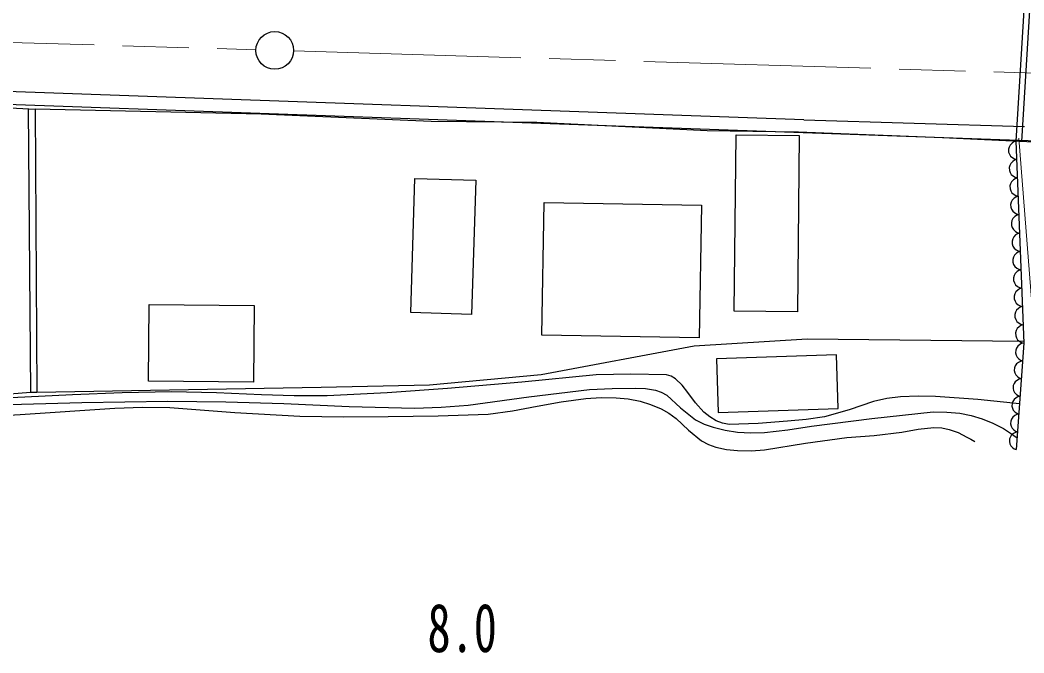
# Model space of a CAD drawing. Units: millimetres, scale not verified. Extents: x 40000 to 680000, y 20000 to 380000.
# Drawn here: x 455682 to 508706, y 258462 to 291864 of the extents above; entities that cross this region are included whole.
import ezdxf
from ezdxf.enums import TextEntityAlignment as Align

# ---------------------------------------------------------------- set-up
doc = ezdxf.new("R2010")
doc.units = ezdxf.units.MM
doc.header["$LTSCALE"] = 1000
doc.linetypes.add('CHAIN', pattern=[18.5, 12, -1.5, 3.5, -1.5])
for name, color, linetype, lineweight in [('M-BGD', 7, 'Continuous', 25), ('M-BMK', 2, 'CHAIN', 13), ('M-BMK-HTXT', 7, 'Continuous', 13), ('M-BMK-SRVR', 3, 'Continuous', 25)]:
    doc.layers.add(name, color=color, linetype=linetype, lineweight=lineweight)
doc.styles.add('ＭＳ ゴシック', font='')
doc.styles.get('ＭＳ ゴシック').set_extended_font_data('MS Gothic')

msp = doc.modelspace()

# ---------------------------------------------------------------- linework, layer by layer
at = {"layer": 'M-BGD'}
for p, q in [((508718, 292671), (508284, 285471)), ((509017, 292653), (508583, 285453)), ((426076, 288454), (551387, 283996)), ((497073, 286598), (447525, 288356)), ((453629, 287308), (456476, 287168)), ((456116, 287186), (456241, 272210)), ((468410, 286892), (456476, 287168)), ((456476, 287168), (456559, 272215)), ((477394, 286516), (468410, 286892)), ((482972, 286451), (477394, 286516)), ((491983, 286013), (482972, 286451)), ((497073, 286598), (508736, 286256)), ((496795, 285948), (491983, 286013)), ((493402, 276496), (493501, 285810)), ((493501, 285810), (496841, 285775)), ((504410, 285656), (496795, 285948)), ((496841, 285775), (496743, 276461)), ((509605, 285408), (504410, 285656)), ((507979, 285270), (507925, 285161)), ((508081, 285369), (507979, 285270)), ((508174, 285431), (508081, 285369)), ((508284, 285471), (508174, 285431)), ((508284, 285471), (508695, 274812)), ((507925, 285161), (507893, 285046)), ((507893, 285046), (507898, 284896)), ((507898, 284896), (507939, 284783)), ((507939, 284783), (508001, 284679)), ((508016, 284301), (507962, 284192)), ((508001, 284679), (508112, 284589)), ((508119, 284400), (508016, 284301)), ((508112, 284589), (508208, 284537)), ((508211, 284462), (508119, 284400)), ((508208, 284537), (508321, 284502)), ((508321, 284502), (508211, 284462)), ((507962, 284192), (507930, 284077)), ((507930, 284077), (507936, 283927)), ((507936, 283927), (507977, 283814)), ((507977, 283814), (508039, 283710)), ((508039, 283710), (508149, 283620)), ((476324, 276426), (476541, 283509)), ((476541, 283509), (479751, 283411)), ((479751, 283411), (479534, 276328)), ((507999, 283223), (507967, 283108)), ((508053, 283332), (507999, 283223)), ((508156, 283431), (508053, 283332)), ((508149, 283620), (508246, 283568)), ((508249, 283493), (508156, 283431)), ((508246, 283568), (508359, 283533)), ((508359, 283533), (508249, 283493)), ((507967, 283108), (507973, 282958)), ((507973, 282958), (508014, 282846)), ((508014, 282846), (508076, 282741)), ((508076, 282741), (508186, 282651)), ((508186, 282651), (508283, 282599)), ((483238, 275235), (483360, 282240)), ((483360, 282240), (491679, 282095)), ((491679, 282095), (491557, 275090)), ((508037, 282254), (508005, 282139)), ((508005, 282139), (508011, 281989)), ((508091, 282363), (508037, 282254)), ((508194, 282462), (508091, 282363)), ((508286, 282524), (508194, 282462)), ((508283, 282599), (508396, 282564)), ((508396, 282564), (508286, 282524)), ((508011, 281989), (508051, 281877)), ((508051, 281877), (508114, 281772)), ((508114, 281772), (508224, 281682)), ((508224, 281682), (508321, 281630)), ((508321, 281630), (508433, 281595)), ((508433, 281595), (508323, 281555)), ((508074, 281285), (508042, 281170)), ((508042, 281170), (508048, 281020)), ((508128, 281394), (508074, 281285)), ((508231, 281493), (508128, 281394)), ((508323, 281555), (508231, 281493)), ((508048, 281020), (508089, 280908)), ((508089, 280908), (508151, 280803)), ((508151, 280803), (508261, 280713)), ((508269, 280524), (508166, 280425)), ((508261, 280713), (508358, 280661)), ((508361, 280586), (508269, 280524)), ((508358, 280661), (508471, 280626)), ((508471, 280626), (508361, 280586)), ((508112, 280316), (508080, 280201)), ((508080, 280201), (508086, 280051)), ((508086, 280051), (508126, 279939)), ((508166, 280425), (508112, 280316)), ((508126, 279939), (508189, 279834)), ((508203, 279456), (508149, 279347)), ((508189, 279834), (508299, 279744)), ((508306, 279555), (508203, 279456)), ((508299, 279744), (508395, 279692)), ((508398, 279617), (508306, 279555)), ((508395, 279692), (508508, 279657)), ((508508, 279657), (508398, 279617)), ((508149, 279347), (508117, 279232)), ((508117, 279232), (508123, 279082)), ((508123, 279082), (508164, 278970)), ((508164, 278970), (508226, 278865)), ((508187, 278378), (508155, 278263)), ((508241, 278487), (508187, 278378)), ((508226, 278865), (508336, 278775)), ((508343, 278586), (508241, 278487)), ((508336, 278775), (508433, 278723)), ((508436, 278648), (508343, 278586)), ((508433, 278723), (508546, 278688)), ((508546, 278688), (508436, 278648)), ((508155, 278263), (508160, 278113)), ((508160, 278113), (508201, 278001)), ((508201, 278001), (508263, 277896)), ((508263, 277896), (508374, 277806)), ((508224, 277409), (508192, 277294)), ((508278, 277518), (508224, 277409)), ((508381, 277617), (508278, 277518)), ((508374, 277806), (508470, 277754)), ((508473, 277679), (508381, 277617)), ((508470, 277754), (508583, 277719)), ((508583, 277719), (508473, 277679)), ((462472, 272800), (462508, 276856)), ((462508, 276856), (468050, 276806)), ((468050, 276806), (468014, 272751)), ((508192, 277294), (508198, 277144)), ((508198, 277144), (508239, 277032)), ((508239, 277032), (508301, 276927)), ((508301, 276927), (508411, 276837)), ((508411, 276837), (508508, 276785)), ((479534, 276328), (476324, 276426)), ((496743, 276461), (493402, 276496)), ((508261, 276440), (508229, 276325)), ((508229, 276325), (508235, 276175)), ((508315, 276549), (508261, 276440)), ((508418, 276648), (508315, 276549)), ((508511, 276710), (508418, 276648)), ((508508, 276785), (508621, 276750)), ((508621, 276750), (508511, 276710)), ((508235, 276175), (508276, 276063)), ((508276, 276063), (508338, 275958)), ((508338, 275958), (508448, 275868)), ((508448, 275868), (508545, 275816)), ((508548, 275741), (508456, 275679)), ((508545, 275816), (508658, 275781)), ((508658, 275781), (508548, 275741)), ((491557, 275090), (483238, 275235)), ((508299, 275472), (508267, 275356)), ((508267, 275356), (508273, 275206)), ((508273, 275206), (508313, 275094)), ((508353, 275580), (508299, 275472)), ((508456, 275679), (508353, 275580)), ((497250, 275020), (491291, 274655)), ((508692, 274896), (497250, 275020)), ((508695, 274812), (508304, 269192)), ((508313, 275094), (508376, 274989)), ((508376, 274989), (508486, 274899)), ((508490, 274735), (508381, 274651)), ((508486, 274899), (508583, 274847)), ((508585, 274785), (508490, 274735)), ((508583, 274847), (508695, 274812)), ((508695, 274812), (508585, 274785)), ((491291, 274655), (483204, 273135)), ((498798, 274191), (492465, 273992)), ((498886, 271357), (498798, 274191)), ((508274, 274444), (508264, 274299)), ((508264, 274299), (508292, 274186)), ((508317, 274552), (508274, 274444)), ((508292, 274186), (508341, 274079)), ((508381, 274651), (508317, 274552)), ((492465, 273992), (492554, 271159)), ((508252, 273615), (508209, 273507)), ((508315, 273714), (508252, 273615)), ((508425, 273798), (508315, 273714)), ((508341, 274079), (508437, 273981)), ((508520, 273848), (508425, 273798)), ((508437, 273981), (508525, 273921)), ((508630, 273876), (508520, 273848)), ((508525, 273921), (508630, 273876)), ((483204, 273135), (477306, 272588)), ((486105, 273138), (482186, 272750)), ((487935, 273169), (486105, 273138)), ((489829, 273139), (487935, 273169)), ((490079, 273064), (489829, 273139)), ((508209, 273507), (508199, 273362)), ((508199, 273362), (508226, 273249)), ((508226, 273249), (508276, 273142)), ((508276, 273142), (508372, 273044)), ((468014, 272751), (462472, 272800)), ((477306, 272588), (471590, 272466)), ((482186, 272750), (478259, 272422)), ((490302, 272935), (490079, 273064)), ((490648, 272589), (490302, 272935)), ((490948, 272202), (490648, 272589)), ((508144, 272570), (508134, 272425)), ((508187, 272678), (508144, 272570)), ((508250, 272777), (508187, 272678)), ((508359, 272861), (508250, 272777)), ((508455, 272911), (508359, 272861)), ((508372, 273044), (508460, 272984)), ((508565, 272939), (508455, 272911)), ((508460, 272984), (508565, 272939)), ((456241, 272210), (447229, 271518)), ((458454, 272086), (454220, 271887)), ((456559, 272215), (456241, 272210)), ((471590, 272466), (456559, 272215)), ((461070, 272191), (458454, 272086)), ((463687, 272236), (461070, 272191)), ((466064, 272193), (463687, 272236)), ((468430, 272090), (466064, 272193)), ((470168, 272032), (468430, 272090)), ((471895, 272035), (470168, 272032)), ((475079, 272198), (471895, 272035)), ((478259, 272422), (475079, 272198)), ((482564, 271986), (485759, 272362)), ((485759, 272362), (486958, 272426)), ((486958, 272426), (488192, 272430)), ((488192, 272430), (488721, 272412)), ((488721, 272412), (489239, 272335)), ((489239, 272335), (489553, 272231)), ((489553, 272231), (489839, 272072)), ((489839, 272072), (490570, 271405)), ((491359, 271663), (490948, 272202)), ((503112, 272017), (502179, 271973)), ((504042, 272001), (503112, 272017)), ((508134, 272425), (508161, 272313)), ((508161, 272313), (508210, 272206)), ((508210, 272206), (508307, 272107)), ((508307, 272107), (508395, 272047)), ((508395, 272047), (508500, 272002)), ((454405, 271559), (458943, 271687)), ((458943, 271687), (463490, 271755)), ((463490, 271755), (466546, 271721)), ((466546, 271721), (469612, 271627)), ((469612, 271627), (473060, 271471)), ((477933, 271430), (479352, 271546)), ((479352, 271546), (482564, 271986)), ((482995, 271480), (484271, 271713)), ((484271, 271713), (485572, 271888)), ((485572, 271888), (486372, 271941)), ((486372, 271941), (487172, 271933)), ((487172, 271933), (487809, 271870)), ((487809, 271870), (488431, 271748)), ((488431, 271748), (488988, 271577)), ((488988, 271577), (489537, 271345)), ((491806, 271174), (491359, 271663)), ((500769, 271735), (499476, 271299)), ((501468, 271883), (500769, 271735)), ((502179, 271973), (501468, 271883)), ((506274, 271838), (504042, 272001)), ((508473, 271617), (506274, 271838)), ((508079, 271634), (508068, 271488)), ((508068, 271488), (508096, 271376)), ((508121, 271741), (508079, 271634)), ((508185, 271840), (508121, 271741)), ((508294, 271924), (508185, 271840)), ((508389, 271974), (508294, 271924)), ((508500, 272002), (508389, 271974)), ((450721, 270767), (455695, 271050)), ((455695, 271050), (460684, 271377)), ((460684, 271377), (462141, 271426)), ((462141, 271426), (463597, 271414)), ((463597, 271414), (467019, 271156)), ((467019, 271156), (470462, 270957)), ((470462, 270957), (472790, 270915)), ((473060, 271471), (476519, 271375)), ((475128, 270933), (477770, 270970)), ((476519, 271375), (477933, 271430)), ((477770, 270970), (480409, 271066)), ((480409, 271066), (481700, 271242)), ((481700, 271242), (482995, 271480)), ((489537, 271345), (489946, 271116)), ((489946, 271116), (490332, 270830)), ((490570, 271405), (491359, 270770)), ((492117, 270915), (491806, 271174)), ((492554, 271159), (498886, 271357)), ((499476, 271299), (498176, 270924)), ((500678, 270835), (503918, 271179)), ((503918, 271179), (504627, 271174)), ((504627, 271174), (505329, 271109)), ((505329, 271109), (505915, 270998)), ((505915, 270998), (506498, 270825)), ((508096, 271376), (508145, 271269)), ((508229, 270988), (508120, 270904)), ((508145, 271269), (508242, 271170)), ((508324, 271038), (508229, 270988)), ((508242, 271170), (508329, 271110)), ((508434, 271065), (508324, 271038)), ((508329, 271110), (508434, 271065)), ((472790, 270915), (475128, 270933)), ((490332, 270830), (490985, 270217)), ((491359, 270770), (491809, 270544)), ((491809, 270544), (492284, 270374)), ((492452, 270713), (492117, 270915)), ((492790, 270582), (492452, 270713)), ((493133, 270512), (492790, 270582)), ((494668, 270574), (493133, 270512)), ((496211, 270698), (494668, 270574)), ((497204, 270782), (496211, 270698)), ((496243, 270238), (497481, 270436)), ((498176, 270924), (497204, 270782)), ((497481, 270436), (500678, 270835)), ((506498, 270825), (507073, 270591)), ((507073, 270591), (507623, 270301)), ((508013, 270697), (508003, 270552)), ((508003, 270552), (508031, 270439)), ((508056, 270804), (508013, 270697)), ((508031, 270439), (508080, 270332)), ((508120, 270904), (508056, 270804)), ((490985, 270217), (491673, 269654)), ((492284, 270374), (492925, 270214)), ((492925, 270214), (493571, 270114)), ((493571, 270114), (494284, 270077)), ((494284, 270077), (495004, 270100)), ((495004, 270100), (496243, 270238)), ((499355, 269828), (500801, 269942)), ((500801, 269942), (502264, 270119)), ((502264, 270119), (503114, 270268)), ((503114, 270268), (503954, 270355)), ((503954, 270355), (504364, 270338)), ((504364, 270338), (504762, 270262)), ((504762, 270262), (505232, 270090)), ((505232, 270090), (505699, 269853)), ((507623, 270301), (507991, 270065)), ((507991, 270065), (508347, 269814)), ((508054, 269967), (507991, 269868)), ((508164, 270051), (508054, 269967)), ((508080, 270332), (508176, 270234)), ((508259, 270101), (508164, 270051)), ((508176, 270234), (508264, 270173)), ((508369, 270128), (508259, 270101)), ((508264, 270173), (508369, 270128)), ((491673, 269654), (492039, 269462)), ((492039, 269462), (492434, 269324)), ((495010, 269182), (497178, 269535)), ((497178, 269535), (499355, 269828)), ((505699, 269853), (505904, 269737)), ((505904, 269737), (506109, 269618)), ((507948, 269760), (507938, 269615)), ((507938, 269615), (507965, 269502)), ((507991, 269868), (507948, 269760)), ((507965, 269502), (508014, 269395)), ((508014, 269395), (508111, 269297)), ((492434, 269324), (493000, 269206)), ((493000, 269206), (493585, 269146)), ((493585, 269146), (494294, 269134)), ((494294, 269134), (495010, 269182)), ((508111, 269297), (508199, 269237)), ((508199, 269237), (508304, 269192))]:
    msp.add_line(p, q, dxfattribs=at)
at = {"layer": 'M-BMK'}
for p, q in [((447597, 290908), (468135, 290295)), ((470134, 290235), (568179, 287310))]:
    msp.add_line(p, q, dxfattribs=at)
at = {"layer": 'M-BMK-HTXT'}
msp.add_line((508437, 285639), (510530, 258872), dxfattribs=at)
at = {"layer": 'M-BMK-SRVR'}
msp.add_circle((469135, 290265), 995, dxfattribs=at)

# ---------------------------------------------------------------- texts
at = {"layer": 'M-BGD', "style": 'ＭＳ ゴシック', "width": 0.7}
msp.add_text('8.0', height=2566, rotation=0.1, dxfattribs=at).set_placement((477206, 257734), align=Align.BOTTOM_LEFT)

doc.saveas('drawing.dxf')
